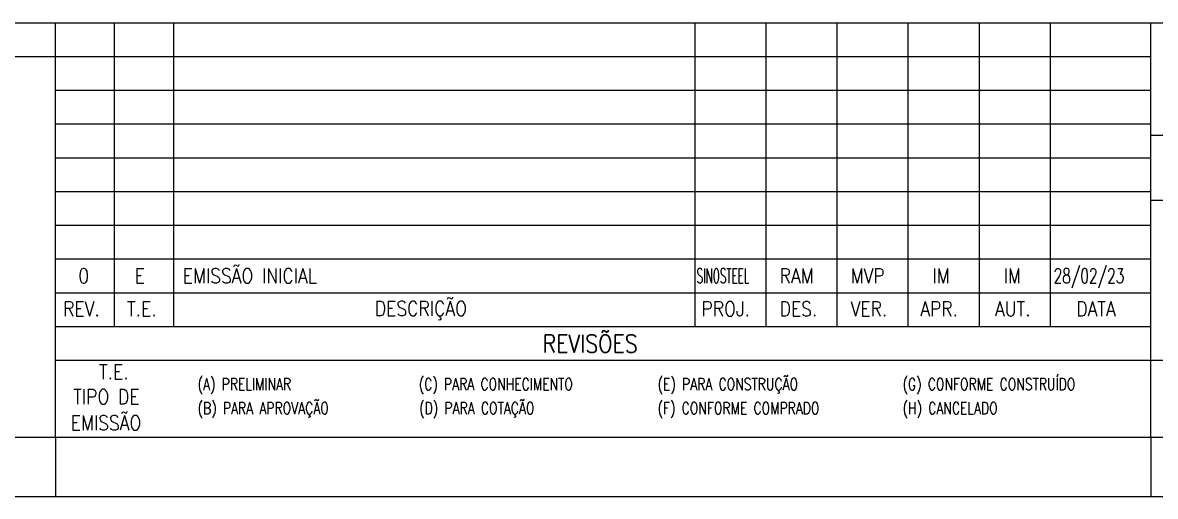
# Model space of a CAD drawing. Header units: millimetres. Extents: x -753 to 90, y 56274 to 56868.
# Drawn here: x -285.1 to -93.7, y 56273.7 to 56353.7 of the extents above; entities that cross this region are included whole.
import ezdxf

# ---------------------------------------------------------------- set-up
doc = ezdxf.new("R2010")
doc.units = ezdxf.units.MM
doc.linetypes.add('XKITLINE00', pattern=[0])
doc.layers.add('Outro tipo de objeto', color=7, linetype='Continuous', lineweight=0)
doc.styles.add('ROMANS', font='romans__.ttf')
doc.styles.add('SIMPLEX', font='simplex_.ttf')

msp = doc.modelspace()

# ---------------------------------------------------------------- linework, layer by layer
at = {"layer": 'Outro tipo de objeto', "color": 5, "linetype": 'XKITLINE00', "lineweight": 0}
for p, q in [((-725.52, 56353.71), (80.49, 56353.71)), ((-279.52, 56283.71), (-279.52, 56353.71)), ((-94.51, 56283.71), (-94.51, 56353.71)), ((-94.51, 56334.71), (80.49, 56334.71)), ((-94.51, 56323.71), (80.49, 56323.71)), ((-94.51, 56296.71), (80.49, 56296.71))]:
    msp.add_line(p, q, dxfattribs=at)
at = {"layer": 'Outro tipo de objeto', "color": 3, "linetype": 'XKITLINE00', "lineweight": 0}
for p, q in [((-269.52, 56302.41), (-269.52, 56353.71)), ((-259.52, 56302.41), (-259.52, 56353.71)), ((-171.51, 56353.71), (-171.51, 56302.41)), ((-159.51, 56353.71), (-159.51, 56302.41)), ((-147.51, 56353.71), (-147.51, 56302.41)), ((-135.51, 56353.71), (-135.51, 56302.41)), ((-123.51, 56353.71), (-123.51, 56302.41)), ((-111.51, 56353.71), (-111.51, 56302.41))]:
    msp.add_line(p, q, dxfattribs=at)
at = {"layer": 'Outro tipo de objeto', "color": 4, "linetype": 'XKITLINE00', "lineweight": 0}
for p, q in [((-725.52, 56348.01), (-279.52, 56348.01)), ((-279.52, 56308.11), (-94.51, 56308.11)), ((-279.52, 56302.41), (-94.51, 56302.41)), ((-279.52, 56296.71), (-94.51, 56296.71))]:
    msp.add_line(p, q, dxfattribs=at)
at = {"layer": 'Outro tipo de objeto', "color": 7, "linetype": 'XKITLINE00', "lineweight": 0}
for p, q in [((-279.52, 56348.01), (-94.51, 56348.01)), ((-279.52, 56342.31), (-94.51, 56342.31)), ((-279.52, 56336.61), (-94.51, 56336.61)), ((-279.52, 56330.91), (-94.51, 56330.91)), ((-279.52, 56325.21), (-94.51, 56325.21)), ((-279.52, 56319.51), (-94.51, 56319.51)), ((-279.52, 56313.81), (-94.51, 56313.81)), ((-750.52, 56273.71), (90.49, 56273.71))]:
    msp.add_line(p, q, dxfattribs=at)
at = {"layer": 'Outro tipo de objeto', "color": 6, "linetype": 'XKITLINE00', "lineweight": 0}
msp.add_line((-725.52, 56283.71), (80.49, 56283.71), dxfattribs=at)
at = {"layer": 'Outro tipo de objeto', "color": 2, "linetype": 'XKITLINE00', "lineweight": 0}
for p, q in [((-279.52, 56283.71), (-279.52, 56273.71)), ((-94.51, 56283.71), (-94.51, 56273.71))]:
    msp.add_line(p, q, dxfattribs=at)

# ---------------------------------------------------------------- texts
at = {"layer": 'Outro tipo de objeto', "color": 3}
for s, height, style, width, p in [('0', 2.5, 'ROMANS', 0.85, (-275.64, 56309.71)), ('E', 2.5, 'ROMANS', 0.85, (-266.14, 56309.71)), ('EMISSÃO INICIAL', 2.5, 'ROMANS', 0.85, (-258.02, 56309.71)), ('SINOSTEEL', 2.5, 'ROMANS', 0.51, (-171.22, 56309.71)), ('RAM', 2.5, 'ROMANS', 0.85, (-157.2, 56309.71)), ('MVP', 2.5, 'ROMANS', 0.85, (-145.2, 56309.71)), ('IM', 2.5, 'ROMANS', 0.85, (-131.37, 56309.71)), ('IM', 2.5, 'ROMANS', 0.85, (-119.37, 56309.71)), ('28/02/23', 2.5, 'ROMANS', 0.68, (-110.92, 56309.71)), ('(A) PRELIMINAR', 2, 'SIMPLEX', 0.765, (-255.5, 56291.66)), ('(C) PARA CONHECIMENTO', 2, 'SIMPLEX', 0.765, (-218.15, 56291.66)), ('(E) PARA CONSTRUÇÃO', 2, 'SIMPLEX', 0.765, (-177.81, 56291.66)), ('(G) CONFORME CONSTRUÍDO', 2, 'SIMPLEX', 0.765, (-136.43, 56291.66)), ('(B) PARA APROVAÇÃO', 2, 'SIMPLEX', 0.765, (-255.5, 56287.6)), ('(D) PARA COTAÇÃO', 2, 'SIMPLEX', 0.765, (-218.08, 56287.6)), ('(F) CONFORME COMPRADO', 2, 'SIMPLEX', 0.765, (-177.81, 56287.6)), ('(H) CANCELADO', 2, 'SIMPLEX', 0.765, (-136.43, 56287.6))]:
    msp.add_text(s, height=height, dxfattribs=dict(at, style=style, width=width)).set_placement(p)
at = {"layer": 'Outro tipo de objeto', "color": 4, "style": 'SIMPLEX', "width": 0.85}
for s, p in [('REV.', (-278.21, 56304.13)), ('T.E.', (-267.43, 56304.13)), ('DESCRIÇÃO', (-225.57, 56304.19)), ('PROJ.', (-170.4, 56304.13)), ('DES.', (-157.21, 56304.13)), ('VER.', (-145.21, 56304.13)), ('APR.', (-133.44, 56304.13)), ('AUT.', (-120.82, 56304.13)), ('DATA', (-107.1, 56304.13)), ('T.E.', (-272.17, 56293.48)), ('TIPO DE', (-276.52, 56289.29)), ('EMISSÃO', (-276.94, 56284.89))]:
    msp.add_text(s, height=2.5, dxfattribs=at).set_placement(p)
at = {"layer": 'Outro tipo de objeto', "color": 5, "style": 'SIMPLEX', "width": 0.85}
msp.add_text('REVISÕES', height=3, dxfattribs=at).set_placement((-197.23, 56298))

doc.saveas('drawing.dxf')
